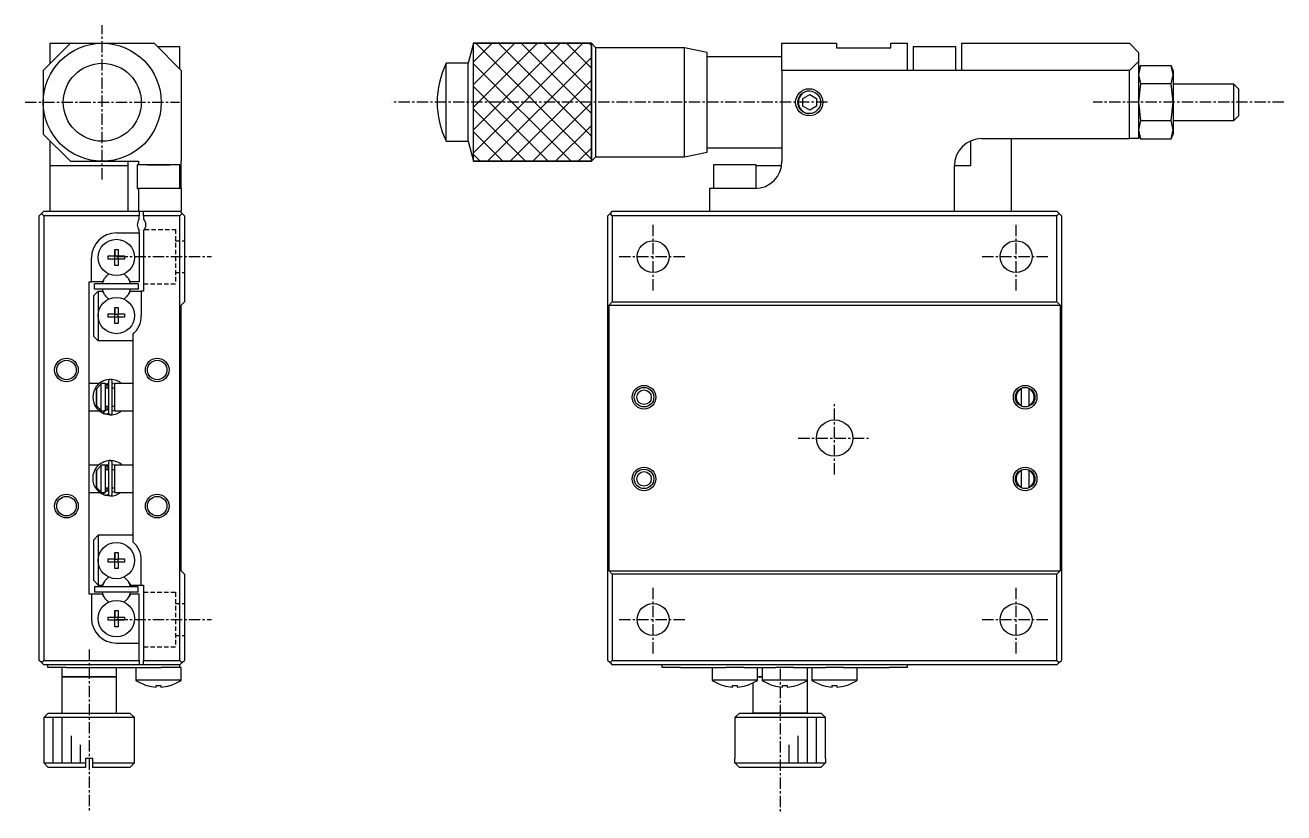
# Model space of a CAD drawing. Extents: x 10 to 361, y 10 to 236.
# Drawn here: x 222.5 to 361.2, y 103.1 to 189.9 of the extents above; entities that cross this region are included whole.
import ezdxf

# ---------------------------------------------------------------- set-up
doc = ezdxf.new("R2010")
doc.units = 0
doc.linetypes.add('CENTER', pattern=[2, 1.25, -0.25, 0.25, -0.25])
doc.linetypes.add('DASHED', pattern=[0.75, 0.5, -0.25])
doc.layers.get('0').update_dxf_attribs({"linetype": 'CONTINUOUS'})
doc.layers.add('CENTER', color=1, linetype='CENTER')

msp = doc.modelspace()

# ---------------------------------------------------------------- linework, layer by layer
at = {"color": 7, "linetype": 'CONTINUOUS'}
for p, q in [((227.45, 187.9), (224.45, 184.9)), ((225.2, 187.9), (227.45, 187.9)), ((225.2, 185.65), (225.2, 187.9)), ((227.45, 187.9), (230.95, 187.9)), ((230.95, 187.9), (236.65, 187.9)), ((239.65, 184.9), (236.65, 187.9)), ((239.5, 187.5), (237.05, 187.5)), ((239.5, 185.05), (239.5, 187.5)), ((271.849997, 187.899999), (271.260509, 185.7)), ((271.849997, 187.899999), (284.849998, 187.899999)), ((271.849997, 174.900001), (271.849997, 187.899999)), ((284.849998, 181.400046), (284.849998, 187.899999)), ((285.35, 187.399996), (284.849998, 187.899999)), ((284.849998, 187.899999), (284.849998, 174.900001)), ((285.35, 181.400043), (285.35, 187.399996)), ((295.100005, 187.399996), (285.35, 187.399996)), ((295.100005, 181.400043), (295.100005, 187.399996)), ((297.600004, 186.899997), (295.100005, 187.399996)), ((305.850004, 184.9), (305.850004, 187.9)), ((305.850004, 187.9), (311.850004, 187.9)), ((311.850004, 187.9), (311.850004, 187.4)), ((311.850004, 187.4), (317.850004, 187.4)), ((317.850004, 187.4), (317.850004, 187.9)), ((317.850004, 187.9), (319.650004, 187.9)), ((319.650004, 187.9), (319.650004, 184.9)), ((322.650004, 187.5), (320.300004, 187.5)), ((320.300004, 187.5), (320.300004, 184.9)), ((325.000004, 187.5), (322.650004, 187.5)), ((325.000004, 184.9), (325.000004, 187.5)), ((325.650004, 184.9), (325.650004, 187.9)), ((325.650004, 187.9), (344.150004, 187.9)), ((345.150004, 186.9), (344.150004, 187.9)), ((297.600004, 181.400039), (297.600004, 186.899997)), ((305.850004, 186.4), (297.600004, 186.4)), ((345.150004, 185.9), (344.150004, 184.9)), ((345.150004, 186.9), (345.150004, 185.9)), ((345.150004, 185.9), (345.150004, 183.4)), ((224.45, 184.9), (224.45, 181.4)), ((239.65, 184.9), (239.65, 174.9)), ((268.849998, 181.400031), (268.849998, 185.7)), ((271.260509, 185.7), (268.849998, 185.7)), ((271.260509, 181.400031), (271.260509, 185.7)), ((305.850004, 184.9), (305.850004, 174.9)), ((319.650004, 184.9), (305.850004, 184.9)), ((325.650004, 184.9), (319.650004, 184.9)), ((344.150004, 184.9), (325.650004, 184.9)), ((344.150004, 177.4), (344.150004, 184.9)), ((345.347076, 185.441452), (345.150004, 184.431089)), ((345.347076, 185.441452), (345.150004, 184.9)), ((345.347076, 185.441452), (348.752931, 185.441452)), ((348.950004, 184.431089), (348.752931, 185.441452)), ((348.950004, 184.9), (348.752931, 185.441452)), ((348.950004, 184.9), (348.950004, 184.431089)), ((345.150004, 184.431089), (345.347076, 183.420726)), ((345.347076, 183.420726), (345.150004, 181.4)), ((345.150004, 183.4), (345.150004, 179.4)), ((348.752931, 183.420726), (345.347076, 183.420726)), ((348.752931, 183.420726), (348.950004, 184.431089)), ((348.950004, 181.4), (348.752931, 183.420726)), ((348.950004, 184.431089), (348.950004, 181.4)), ((355.650003, 183.4), (348.950023, 183.4)), ((355.650003, 179.4), (355.650003, 183.4)), ((355.900003, 183.15), (355.650003, 183.4)), ((356.150003, 182.9), (355.900003, 183.15)), ((308.150004, 181.833013), (308.900004, 182.266025)), ((308.150004, 180.966987), (308.150004, 181.833013)), ((308.900004, 182.266025), (309.650004, 181.833013)), ((309.650004, 181.833013), (309.650004, 180.966987)), ((356.150003, 182.9), (356.150003, 179.9)), ((224.45, 181.4), (224.45, 177.9)), ((268.849998, 177.1), (268.849998, 181.400031)), ((271.260509, 177.1), (271.260509, 181.400031)), ((271.849997, 174.900001), (271.849997, 181.400046)), ((285.35, 175.400004), (285.35, 181.400043)), ((295.100005, 175.400004), (295.100005, 181.400043)), ((297.600004, 175.900003), (297.600004, 181.400039)), ((308.900004, 180.533975), (308.150004, 180.966987)), ((309.650004, 180.966987), (308.900004, 180.533975)), ((345.150004, 181.4), (345.347076, 179.379274)), ((348.752931, 179.379274), (348.950004, 181.4)), ((348.950004, 181.4), (348.950004, 178.368911)), ((345.150004, 179.4), (345.150004, 177.4)), ((345.347076, 179.379274), (345.150004, 178.368911)), ((345.347076, 179.379274), (348.752931, 179.379274)), ((348.950004, 178.368911), (348.752931, 179.379274)), ((348.950023, 179.4), (355.650003, 179.4)), ((355.650003, 179.4), (355.900003, 179.65)), ((355.900003, 179.65), (356.150003, 179.9)), ((224.45, 177.9), (227.45, 174.9)), ((345.150004, 178.368911), (345.347076, 177.358548)), ((345.150004, 177.9), (345.347076, 177.358548)), ((348.752931, 177.358548), (348.950004, 178.368911)), ((348.752931, 177.358548), (348.950004, 177.9)), ((348.950004, 178.368911), (348.950004, 177.9)), ((225.2, 174.4), (225.2, 177.15)), ((268.849998, 177.1), (271.260509, 177.1)), ((271.260509, 177.1), (271.849997, 174.900001)), ((297.600004, 176.4), (305.850004, 176.4)), ((326.650003, 174.4), (326.650003, 177.149545)), ((327.850004, 177.4), (344.150004, 177.4)), ((331.150003, 169.4), (331.150003, 177.4)), ((345.150004, 177.4), (344.150004, 177.4)), ((345.347076, 177.358548), (348.752931, 177.358548)), ((227.45, 174.9), (230.95, 174.9)), ((230.95, 174.9), (234.95, 174.9)), ((233.8, 174.4), (233.8, 174.9)), ((234.95, 174.9), (234.95, 174.5)), ((239.65, 171.9), (239.65, 174.9)), ((284.849998, 174.900001), (271.849997, 174.900001)), ((284.849998, 174.900001), (285.35, 175.400004)), ((285.35, 175.400004), (295.100005, 175.400004)), ((295.100005, 175.400004), (297.600004, 175.900003)), ((233.8, 174.4), (225.2, 174.4)), ((225.2, 169.4), (225.2, 174.4)), ((233.8, 169.4), (233.8, 174.4)), ((237.15, 174.5), (234.8, 174.5)), ((239.5, 174.5), (234.8, 174.5)), ((234.8, 174.5), (234.8, 171.9)), ((236.514915, 174.5), (235.879829, 174.5)), ((235.879829, 174.5), (236.514915, 174.5)), ((237.785085, 174.5), (236.514915, 174.5)), ((236.514915, 174.5), (237.785085, 174.5)), ((239.5, 174.5), (237.15, 174.5)), ((238.420171, 174.5), (237.785085, 174.5)), ((237.785085, 174.5), (238.420171, 174.5)), ((239.5, 171.9), (239.5, 174.5)), ((303.000003, 174.5), (298.300003, 174.5)), ((298.300003, 174.5), (298.300004, 171.9)), ((303.000004, 171.903752), (303.000003, 174.5)), ((305.808043, 174.4), (303.000003, 174.4)), ((324.850004, 169.4), (324.850004, 174.4)), ((326.650003, 174.4), (324.850004, 174.4)), ((234.8, 171.9), (234.95, 171.9)), ((239.65, 171.9), (234.95, 171.9)), ((234.95, 171.9), (234.95, 169.4)), ((239.65, 171.9), (239.65, 169.4)), ((297.850004, 171.9), (297.850004, 169.4)), ((302.850004, 171.9), (297.850004, 171.9)), ((224.25, 169.15), (224.5, 169.4)), ((224.5, 169.4), (235, 169.4)), ((235, 169.4), (235.5, 169.4)), ((235, 169.4), (235, 168.9)), ((235.5, 168.9), (235.5, 169.4)), ((235.5, 169.4), (239.5, 169.4)), ((239.5, 169.4), (239.65, 169.4)), ((239.5, 169.4), (239.75, 169.15)), ((287.150004, 169.4), (286.900004, 169.15)), ((287.150004, 169.4), (297.850004, 169.4)), ((297.850004, 169.4), (324.850004, 169.4)), ((324.850004, 169.4), (336.150004, 169.4)), ((336.400004, 169.15), (336.150004, 169.4)), ((224.25, 169.15), (224, 168.9)), ((224, 119.9), (224, 168.9)), ((224.5, 168.9), (224.25, 169.15)), ((235, 168.9), (224.5, 168.9)), ((224.5, 168.9), (224.5, 119.9)), ((235, 168.5), (235, 168.9)), ((239.5, 168.9), (235.5, 168.9)), ((235.5, 168.9), (235.5, 168.561438)), ((239.75, 169.15), (239.5, 168.9)), ((239.5, 119.9), (239.5, 168.9)), ((240, 168.9), (239.75, 169.15)), ((240, 168.9), (240, 159.4)), ((286.900004, 169.15), (286.650004, 168.9)), ((286.650004, 119.9), (286.650004, 168.9)), ((287.150004, 168.9), (286.900004, 169.15)), ((287.150004, 168.9), (287.150004, 159.4)), ((336.150004, 168.9), (287.150004, 168.9)), ((336.400004, 169.15), (336.150004, 168.9)), ((336.150004, 159.4), (336.150004, 168.9)), ((336.650004, 168.9), (336.400004, 169.15)), ((336.650004, 168.9), (336.650004, 119.9)), ((232.5, 167), (235, 167)), ((235, 167), (235, 167.3)), ((235, 167), (235, 161.6)), ((235.5, 167.238562), (235.5, 160.6)), ((232.32, 165.186361), (232.68, 165.186361)), ((232.32, 164.48), (232.32, 165.186361)), ((232.32, 165.186361), (232.32, 164.48)), ((232.68, 165.186361), (232.68, 164.48)), ((229.75, 161.6), (229.75, 164.25)), ((231.613639, 164.48), (232.32, 164.48)), ((231.613639, 164.12), (231.613639, 164.48)), ((232.32, 164.12), (231.613639, 164.12)), ((232.330372, 164.469628), (232.32, 164.48)), ((232.330372, 164.130372), (232.32, 164.12)), ((232.32, 163.413639), (232.32, 164.12)), ((232.32, 163.413639), (232.32, 164.12)), ((232.330372, 164.469628), (232.669628, 164.469628)), ((232.330372, 164.130372), (232.330372, 164.469628)), ((232.669628, 164.130372), (232.330372, 164.130372)), ((232.669628, 164.469628), (232.68, 164.48)), ((232.669628, 164.469628), (232.669628, 164.130372)), ((232.669628, 164.130372), (232.68, 164.12)), ((232.68, 164.48), (233.386361, 164.48)), ((232.68, 164.12), (232.68, 163.413639)), ((233.386361, 164.12), (232.68, 164.12)), ((233.386361, 164.48), (233.386361, 164.12)), ((232.68, 163.413639), (232.32, 163.413639)), ((229.5, 161.6), (229.75, 161.6)), ((229.5, 159.4), (229.5, 161.6)), ((230.955588, 161.6), (229.75, 161.6)), ((234.9, 161.4), (230.1, 161.4)), ((230.1, 160.8), (230.1, 161.4)), ((231.125185, 161.89375), (230.955588, 161.6)), ((234.044412, 161.6), (233.874815, 161.89375)), ((235, 161.6), (234.044412, 161.6)), ((234.9, 161.4), (234.9, 160.8)), ((230, 160.1), (230.5, 160.6)), ((230, 155.6), (230, 160.1)), ((234.9, 160.8), (230.1, 160.8)), ((230.5, 160.6), (230.5, 157.9)), ((230.5, 160.6), (230.955588, 160.6)), ((230.955588, 160.6), (231.125185, 160.30625)), ((233.874815, 160.30625), (234.044412, 160.6)), ((234.044412, 160.6), (235.25, 160.6)), ((235.25, 160.6), (235.25, 157.9)), ((235.5, 160.6), (235.25, 160.6)), ((229.5, 127.2), (229.5, 159.4)), ((232.32, 158.786361), (232.68, 158.786361)), ((232.32, 158.08), (232.32, 158.786361)), ((232.32, 158.786361), (232.32, 158.08)), ((232.68, 158.786361), (232.68, 158.08)), ((239.65, 159.05), (240, 159.4)), ((239.65, 129.75), (239.65, 159.05)), ((286.800004, 159.05), (287.150004, 159.4)), ((286.800004, 129.75), (286.800004, 159.05)), ((286.800004, 159.05), (336.500004, 159.05)), ((287.150004, 159.4), (336.150004, 159.4)), ((336.150004, 159.4), (336.500004, 159.05)), ((336.500004, 159.05), (336.500004, 129.75)), ((230.5, 157.9), (230.5, 155.1)), ((231.613639, 158.08), (232.32, 158.08)), ((231.613639, 157.72), (231.613639, 158.08)), ((232.32, 157.72), (231.613639, 157.72)), ((232.330372, 158.069628), (232.32, 158.08)), ((232.330372, 157.730372), (232.32, 157.72)), ((232.32, 157.013639), (232.32, 157.72)), ((232.32, 157.013639), (232.32, 157.72)), ((232.68, 157.013639), (232.32, 157.013639)), ((232.330372, 158.069628), (232.669628, 158.069628)), ((232.330372, 157.730372), (232.330372, 158.069628)), ((232.669628, 157.730372), (232.330372, 157.730372)), ((232.669628, 158.069628), (232.68, 158.08)), ((232.669628, 158.069628), (232.669628, 157.730372)), ((232.669628, 157.730372), (232.68, 157.72)), ((232.68, 158.08), (233.386361, 158.08)), ((232.68, 157.72), (232.68, 157.013639)), ((233.386361, 157.72), (232.68, 157.72)), ((233.386361, 158.08), (233.386361, 157.72)), ((230.5, 155.1), (230, 155.6)), ((234.3, 155.820938), (234.3, 132.979062)), ((234.3, 155.1), (230.5, 155.1)), ((230.593875, 150.4), (229.5, 150.4)), ((230.3, 149.816515), (230.8, 150.345683)), ((230.3, 147.983485), (230.3, 149.816515)), ((230.3, 149.816515), (230.3, 147.983485)), ((230.594713, 150.4), (230.594607, 150.4)), ((230.595061, 150.4), (230.594958, 150.4)), ((230.8, 150.4), (230.8, 150.345683)), ((231.3, 150.4), (230.8, 150.4)), ((230.8, 150.345683), (230.8, 147.454317)), ((231.081276, 150.700011), (231.028365, 150.676425)), ((231.075434, 150.696655), (231.072173, 150.696089)), ((231.133503, 150.720889), (231.080836, 150.700863)), ((231.29982, 150.3586), (231.647848, 150.446046)), ((231.299986, 150.351748), (231.309771, 150.353375)), ((231.3, 147.4), (231.3, 150.4)), ((231.64785, 149.9), (231.3, 149.9)), ((231.309771, 150.353375), (231.324492, 150.355181)), ((231.324492, 150.355181), (231.33929, 150.356234)), ((231.33929, 150.356234), (231.354125, 150.356529)), ((231.354125, 150.356529), (231.368959, 150.356065)), ((231.368959, 150.356065), (231.383752, 150.354845)), ((231.383752, 150.354845), (231.398464, 150.35287)), ((231.398464, 150.35287), (231.413057, 150.350146)), ((231.413057, 150.350146), (231.427492, 150.346682)), ((231.427492, 150.346682), (231.441731, 150.342488)), ((231.441731, 150.342488), (231.455738, 150.337575)), ((231.455738, 150.337575), (231.469476, 150.331959)), ((231.469476, 150.331959), (231.48291, 150.325654)), ((231.48291, 150.325654), (231.496006, 150.31868)), ((231.496006, 150.31868), (231.508731, 150.311056)), ((231.5, 149.9), (231.5, 150.31675)), ((231.508731, 150.311056), (231.521054, 150.302803)), ((231.521054, 150.302803), (231.532945, 150.293943)), ((231.532945, 150.293943), (231.544375, 150.284502)), ((231.544375, 150.284502), (231.555316, 150.274505)), ((231.555316, 150.274505), (231.565744, 150.263978)), ((231.565744, 150.263978), (231.575634, 150.252949)), ((231.575634, 150.252949), (231.584964, 150.241446)), ((231.584964, 150.241446), (231.593711, 150.2295)), ((231.593711, 150.2295), (231.601858, 150.21714)), ((231.601858, 150.21714), (231.609386, 150.204398)), ((231.609386, 150.204398), (231.616278, 150.191305)), ((231.616278, 150.191305), (231.622521, 150.177893)), ((231.622521, 150.177893), (231.628099, 150.164195)), ((231.628099, 150.164195), (231.633003, 150.150245)), ((231.633003, 150.150245), (231.63722, 150.136075)), ((231.63722, 150.136075), (231.640744, 150.121719)), ((231.640744, 150.121719), (231.643566, 150.107212)), ((231.643566, 150.107212), (231.64568, 150.092588)), ((231.64568, 150.092588), (231.647084, 150.077881)), ((231.647084, 150.077881), (231.647773, 150.063126)), ((231.647773, 150.063126), (231.64785, 150.056435)), ((231.64785, 150.658046), (231.64785, 147.158046)), ((231.82591, 150.85682), (231.725286, 150.853193)), ((232.04785, 147.158046), (232.04785, 150.658046)), ((232.3, 149.9), (232.04785, 149.9)), ((232.047852, 150.445727), (232.300113, 150.391421)), ((232.3, 150.4), (232.3, 149.9)), ((232.3, 150.4), (232.3, 147.4)), ((234.3, 150.4), (232.3, 150.4)), ((232.3, 149.9), (232.3, 147.9)), ((232.3, 149.9), (232.3, 147.9)), ((332.250004, 149.898389), (332.250004, 149.816515)), ((332.250004, 147.983485), (332.250004, 149.816515)), ((333.050004, 149.816515), (333.050004, 149.898389)), ((333.050004, 149.816515), (333.050004, 147.983485)), ((229.5, 147.4), (230.61334, 147.4)), ((230.8, 147.454317), (230.3, 147.983485)), ((230.8, 147.454317), (230.8, 147.4)), ((230.8, 147.4), (231.3, 147.4)), ((231.071964, 147.120038), (231.141641, 147.348326)), ((231.077502, 147.131063), (231.077295, 147.125666)), ((231.077295, 147.125666), (231.077596, 147.121341)), ((231.078215, 147.137496), (231.077502, 147.131063)), ((231.077596, 147.121341), (231.07806, 147.119125)), ((231.07806, 147.119125), (231.080836, 147.11523)), ((231.079429, 147.144928), (231.078215, 147.137496)), ((231.081138, 147.153311), (231.079429, 147.144928)), ((231.080836, 147.11523), (231.111226, 147.103076)), ((231.08333, 147.162595), (231.081138, 147.153311)), ((231.085992, 147.172722), (231.08333, 147.162595)), ((231.089108, 147.183628), (231.085992, 147.172722)), ((231.092658, 147.195248), (231.089108, 147.183628)), ((231.09662, 147.207509), (231.092658, 147.195248)), ((231.100971, 147.220336), (231.09662, 147.207509)), ((231.105683, 147.233649), (231.100971, 147.220336)), ((231.110727, 147.247366), (231.105683, 147.233649)), ((231.116071, 147.261402), (231.110727, 147.247366)), ((231.111226, 147.103076), (231.143887, 147.091823)), ((231.121684, 147.275672), (231.116071, 147.261402)), ((231.12753, 147.290086), (231.121684, 147.275672)), ((231.133573, 147.304556), (231.12753, 147.290086)), ((231.132831, 147.094965), (231.820526, 146.959366)), ((231.139776, 147.318993), (231.133573, 147.304556)), ((231.146101, 147.333307), (231.139776, 147.318993)), ((231.141641, 147.348326), (231.167086, 147.400025)), ((231.143887, 147.091823), (231.17706, 147.082218)), ((231.152508, 147.34741), (231.146101, 147.333307)), ((231.158958, 147.361214), (231.152508, 147.34741)), ((231.165412, 147.374636), (231.158958, 147.361214)), ((231.171828, 147.387591), (231.165412, 147.374636)), ((231.178169, 147.4), (231.171828, 147.387591)), ((231.17706, 147.082218), (231.210661, 147.074284)), ((231.210661, 147.074284), (231.244608, 147.06804)), ((231.244608, 147.06804), (231.278819, 147.063501)), ((231.278819, 147.063501), (231.313209, 147.060677)), ((231.303514, 147.463718), (231.299988, 147.464344)), ((231.3, 147.9), (231.64785, 147.9)), ((231.318204, 147.46159), (231.303514, 147.463718)), ((231.313209, 147.060677), (231.347695, 147.059576)), ((231.332982, 147.460215), (231.318204, 147.46159)), ((231.347807, 147.459597), (231.332982, 147.460215)), ((231.347695, 147.059576), (231.382191, 147.060199)), ((231.362643, 147.459737), (231.347807, 147.459597)), ((231.377448, 147.460635), (231.362643, 147.459737)), ((231.392184, 147.462287), (231.377448, 147.460635)), ((231.382191, 147.060199), (231.416614, 147.062545)), ((231.406812, 147.464687), (231.392184, 147.462287)), ((231.421294, 147.467828), (231.406812, 147.464687)), ((231.416614, 147.062545), (231.45088, 147.066608)), ((231.435594, 147.471701), (231.421294, 147.467828)), ((231.449673, 147.476292), (231.435594, 147.471701)), ((231.463496, 147.48159), (231.449673, 147.476292)), ((231.45088, 147.066608), (231.484904, 147.072378)), ((231.47703, 147.487577), (231.463496, 147.48159)), ((231.490239, 147.494237), (231.47703, 147.487577)), ((231.484904, 147.072378), (231.518605, 147.079842)), ((231.503093, 147.501551), (231.490239, 147.494237)), ((231.5, 147.499781), (231.5, 147.9)), ((231.515559, 147.509499), (231.503093, 147.501551)), ((231.527608, 147.518058), (231.515559, 147.509499)), ((231.518605, 147.079842), (231.551899, 147.08898)), ((231.539211, 147.527206), (231.527608, 147.518058)), ((231.550342, 147.536918), (231.539211, 147.527206)), ((231.560974, 147.547169), (231.550342, 147.536918)), ((231.551899, 147.08898), (231.584704, 147.099772)), ((231.571083, 147.557932), (231.560974, 147.547169)), ((231.580647, 147.56918), (231.571083, 147.557932)), ((231.589644, 147.580883), (231.580647, 147.56918)), ((231.584704, 147.099772), (231.616942, 147.112191)), ((231.598053, 147.593014), (231.589644, 147.580883)), ((231.605857, 147.605542), (231.598053, 147.593014)), ((231.613037, 147.618437), (231.605857, 147.605542)), ((231.61958, 147.631667), (231.613037, 147.618437)), ((231.616942, 147.112191), (231.648531, 147.126208)), ((231.625469, 147.6452), (231.61958, 147.631667)), ((231.630693, 147.659005), (231.625469, 147.6452)), ((231.635239, 147.673048), (231.630693, 147.659005)), ((231.639099, 147.687296), (231.635239, 147.673048)), ((231.642263, 147.701717), (231.639099, 147.687296)), ((231.644725, 147.716275), (231.642263, 147.701717)), ((231.646479, 147.730937), (231.644725, 147.716275)), ((231.647521, 147.745668), (231.646479, 147.730937)), ((231.64785, 147.759658), (231.647521, 147.745668)), ((231.648531, 147.126208), (231.650289, 147.127044)), ((232.04785, 147.9), (232.3, 147.9)), ((232.300134, 147.424813), (232.047877, 147.370065)), ((232.3, 147.9), (232.3, 147.4)), ((232.3, 147.4), (234.3, 147.4)), ((332.250004, 147.983485), (332.250004, 147.901611)), ((333.050004, 147.901611), (333.050004, 147.983485)), ((231.070537, 141.758054), (231.017626, 141.734468)), ((231.064694, 141.754697), (231.061433, 141.754132)), ((231.122763, 141.778932), (231.070097, 141.758905)), ((231.295054, 141.418886), (231.637109, 141.504088)), ((231.63711, 141.716089), (231.63711, 138.216089)), ((231.815171, 141.914862), (231.714547, 141.911236)), ((232.03711, 138.216089), (232.03711, 141.716089)), ((232.037113, 141.50377), (232.332936, 141.435537)), ((230.517361, 141.4), (229.5, 141.4)), ((230.3, 140.816515), (230.8, 141.345683)), ((230.3, 138.983485), (230.3, 140.816515)), ((230.3, 140.816515), (230.3, 138.983485)), ((230.8, 141.4), (230.8, 141.345683)), ((231.3, 141.4), (230.8, 141.4)), ((230.8, 141.345683), (230.8, 138.454317)), ((231.247174, 141.400113), (231.295054, 141.418886)), ((231.251124, 141.400079), (231.299754, 141.411524)), ((231.299754, 141.411524), (231.313753, 141.413224)), ((231.3, 138.4), (231.3, 141.4)), ((231.432504, 141.4), (231.3, 141.4)), ((231.63711, 140.9), (231.3, 140.9)), ((231.313753, 141.413224), (231.328551, 141.414276)), ((231.328551, 141.414276), (231.343386, 141.414572)), ((231.343386, 141.414572), (231.35822, 141.414108)), ((231.35822, 141.414108), (231.373012, 141.412887)), ((231.373012, 141.412887), (231.387725, 141.410912)), ((231.387725, 141.410912), (231.402317, 141.408189)), ((231.402317, 141.408189), (231.416752, 141.404725)), ((231.416752, 141.404725), (231.430992, 141.40053)), ((231.430992, 141.40053), (231.444999, 141.395618)), ((231.444999, 141.395618), (231.458737, 141.390001)), ((231.458737, 141.390001), (231.472171, 141.383697)), ((231.472171, 141.383697), (231.485267, 141.376723)), ((231.485267, 141.376723), (231.497992, 141.369098)), ((231.497992, 141.369098), (231.510315, 141.360845)), ((231.5, 140.9), (231.5, 141.367826)), ((231.510315, 141.360845), (231.522206, 141.351986)), ((231.522206, 141.351986), (231.533635, 141.342545)), ((231.533635, 141.342545), (231.544577, 141.332548)), ((231.544577, 141.332548), (231.555005, 141.322021)), ((231.555005, 141.322021), (231.564895, 141.310992)), ((231.564895, 141.310992), (231.574224, 141.299489)), ((231.574224, 141.299489), (231.582972, 141.287543)), ((231.582972, 141.287543), (231.591119, 141.275183)), ((231.591119, 141.275183), (231.598647, 141.262441)), ((231.598647, 141.262441), (231.605539, 141.249347)), ((231.605539, 141.249347), (231.611781, 141.235936)), ((231.611781, 141.235936), (231.61736, 141.222238)), ((231.61736, 141.222238), (231.622263, 141.208287)), ((231.622263, 141.208287), (231.626481, 141.194117)), ((231.626481, 141.194117), (231.630005, 141.179762)), ((231.630005, 141.179762), (231.632826, 141.165255)), ((231.632826, 141.165255), (231.634941, 141.150631)), ((231.634941, 141.150631), (231.636344, 141.135924)), ((231.636344, 141.135924), (231.637034, 141.121168)), ((231.637034, 141.121168), (231.63711, 141.114478)), ((232.3, 140.9), (232.03711, 140.9)), ((232.3, 141.4), (232.3, 138.4)), ((232.3, 141.4), (232.3, 140.9)), ((234.3, 141.4), (232.3, 141.4)), ((232.3, 140.9), (232.3, 138.9)), ((232.3, 140.9), (232.3, 138.9)), ((232.332936, 141.435537), (232.427821, 141.400135)), ((332.250004, 140.898389), (332.250004, 140.816515)), ((332.250004, 138.983485), (332.250004, 140.816515)), ((333.050004, 140.816515), (333.050004, 140.898389)), ((333.050004, 140.816515), (333.050004, 138.983485)), ((230.8, 138.454317), (230.3, 138.983485)), ((231.3, 138.9), (231.63711, 138.9)), ((231.5, 138.564423), (231.5, 138.9)), ((231.61473, 138.703243), (231.60884, 138.689709)), ((231.619954, 138.717048), (231.61473, 138.703243)), ((231.6245, 138.731091), (231.619954, 138.717048)), ((231.62836, 138.745339), (231.6245, 138.731091)), ((231.631524, 138.759759), (231.62836, 138.745339)), ((231.633986, 138.774317), (231.631524, 138.759759)), ((231.63574, 138.78898), (231.633986, 138.774317)), ((231.636782, 138.803711), (231.63574, 138.78898)), ((231.63711, 138.8177), (231.636782, 138.803711)), ((232.03711, 138.9), (232.3, 138.9)), ((232.3, 138.9), (232.3, 138.4)), ((332.250004, 138.983485), (332.250004, 138.901611)), ((333.050004, 138.901611), (333.050004, 138.983485)), ((229.5, 138.4), (230.677136, 138.4)), ((230.67718, 138.4), (230.677391, 138.4)), ((230.678294, 138.4), (230.678582, 138.4)), ((230.8, 138.454317), (230.8, 138.4)), ((230.8, 138.4), (231.3, 138.4)), ((231.061226, 138.178083), (231.128009, 138.400003)), ((231.066733, 138.188706), (231.066559, 138.183467)), ((231.066559, 138.183467), (231.066875, 138.179262)), ((231.067395, 138.194949), (231.066733, 138.188706)), ((231.066875, 138.179262), (231.067321, 138.177167)), ((231.067321, 138.177167), (231.070097, 138.173273)), ((231.068541, 138.202157), (231.067395, 138.194949)), ((231.070165, 138.210288), (231.068541, 138.202157)), ((231.070097, 138.173273), (231.100487, 138.161119)), ((231.072257, 138.219294), (231.070165, 138.210288)), ((231.074804, 138.229122), (231.072257, 138.219294)), ((231.077792, 138.239711), (231.074804, 138.229122)), ((231.081202, 138.251), (231.077792, 138.239711)), ((231.085014, 138.262922), (231.081202, 138.251)), ((231.089206, 138.275405), (231.085014, 138.262922)), ((231.093752, 138.288374), (231.089206, 138.275405)), ((231.098626, 138.301753), (231.093752, 138.288374)), ((231.103798, 138.315463), (231.098626, 138.301753)), ((231.100487, 138.161119), (231.133148, 138.149866)), ((231.109237, 138.32942), (231.103798, 138.315463)), ((231.114912, 138.343543), (231.109237, 138.32942)), ((231.120788, 138.357747), (231.114912, 138.343543)), ((231.126831, 138.371947), (231.120788, 138.357747)), ((231.122092, 138.153008), (231.809787, 138.017408)), ((231.133004, 138.38606), (231.126831, 138.371947)), ((231.139271, 138.4), (231.133004, 138.38606)), ((231.133148, 138.149866), (231.16632, 138.14026)), ((231.16632, 138.14026), (231.199922, 138.132326)), ((231.199922, 138.132326), (231.233869, 138.126082)), ((231.233869, 138.126082), (231.26808, 138.121543)), ((231.26808, 138.121543), (231.30247, 138.11872)), ((231.307465, 138.519633), (231.299987, 138.52062)), ((231.30247, 138.11872), (231.336955, 138.117619)), ((231.322242, 138.518258), (231.307465, 138.519633)), ((231.337068, 138.51764), (231.322242, 138.518258)), ((231.336955, 138.117619), (231.371452, 138.118242)), ((231.351903, 138.51778), (231.337068, 138.51764)), ((231.366709, 138.518678), (231.351903, 138.51778)), ((231.381445, 138.520329), (231.366709, 138.518678)), ((231.371452, 138.118242), (231.405875, 138.120588)), ((231.396073, 138.52273), (231.381445, 138.520329)), ((231.410555, 138.525871), (231.396073, 138.52273)), ((231.405875, 138.120588), (231.440141, 138.124651)), ((231.424854, 138.529743), (231.410555, 138.525871)), ((231.438934, 138.534335), (231.424854, 138.529743)), ((231.452757, 138.539632), (231.438934, 138.534335)), ((231.440141, 138.124651), (231.474165, 138.130421)), ((231.466291, 138.54562), (231.452757, 138.539632)), ((231.4795, 138.55228), (231.466291, 138.54562)), ((231.474165, 138.130421), (231.507866, 138.137884)), ((231.492354, 138.559594), (231.4795, 138.55228)), ((231.50482, 138.567542), (231.492354, 138.559594)), ((231.516869, 138.576101), (231.50482, 138.567542)), ((231.507866, 138.137884), (231.54116, 138.147023)), ((231.528472, 138.585249), (231.516869, 138.576101)), ((231.539603, 138.594961), (231.528472, 138.585249)), ((231.550235, 138.605212), (231.539603, 138.594961)), ((231.54116, 138.147023), (231.573965, 138.157815)), ((231.560344, 138.615975), (231.550235, 138.605212)), ((231.569908, 138.627222), (231.560344, 138.615975)), ((231.578904, 138.638926), (231.569908, 138.627222)), ((231.573965, 138.157815), (231.606203, 138.170234)), ((231.587314, 138.651057), (231.578904, 138.638926)), ((231.595117, 138.663585), (231.587314, 138.651057)), ((231.602298, 138.67648), (231.595117, 138.663585)), ((231.60884, 138.689709), (231.602298, 138.67648)), ((231.606203, 138.170234), (231.637792, 138.184251)), ((231.637792, 138.184251), (231.63955, 138.185087)), ((232.300152, 138.486187), (232.037138, 138.428108)), ((232.3, 138.4), (234.3, 138.4)), ((230, 133.2), (230.5, 133.7)), ((230, 128.7), (230, 133.2)), ((230.5, 133.7), (230.5, 130.9)), ((234.3, 133.7), (230.5, 133.7)), ((232.32, 131.786361), (232.68, 131.786361)), ((232.32, 131.08), (232.32, 131.786361)), ((232.32, 131.786361), (232.32, 131.08)), ((232.68, 131.786361), (232.68, 131.08)), ((230.5, 130.9), (230.5, 128.2)), ((231.613639, 131.08), (232.32, 131.08)), ((231.613639, 130.72), (231.613639, 131.08)), ((232.32, 130.72), (231.613639, 130.72)), ((232.330372, 131.069628), (232.32, 131.08)), ((232.330372, 130.730372), (232.32, 130.72)), ((232.32, 130.013639), (232.32, 130.72)), ((232.32, 130.013639), (232.32, 130.72)), ((232.330372, 131.069628), (232.669628, 131.069628)), ((232.330372, 130.730372), (232.330372, 131.069628)), ((232.669628, 130.730372), (232.330372, 130.730372)), ((232.669628, 131.069628), (232.68, 131.08)), ((232.669628, 131.069628), (232.669628, 130.730372)), ((232.669628, 130.730372), (232.68, 130.72)), ((232.68, 131.08), (233.386361, 131.08)), ((232.68, 130.72), (232.68, 130.013639)), ((233.386361, 130.72), (232.68, 130.72)), ((233.386361, 131.08), (233.386361, 130.72)), ((235.25, 128.2), (235.25, 130.9)), ((232.68, 130.013639), (232.32, 130.013639)), ((240, 129.4), (239.65, 129.75)), ((240, 129.4), (240, 119.9)), ((287.150004, 129.4), (286.800004, 129.75)), ((286.800004, 129.75), (336.500004, 129.75)), ((287.150004, 129.4), (287.150004, 119.9)), ((336.150004, 129.4), (287.150004, 129.4)), ((336.500004, 129.75), (336.150004, 129.4)), ((336.150004, 119.9), (336.150004, 129.4)), ((230.5, 128.2), (230, 128.7)), ((230.1, 128), (230.1, 127.4)), ((234.9, 128), (230.1, 128)), ((230.5, 128.2), (230.955588, 128.2)), ((230.955588, 128.2), (231.125185, 128.49375)), ((233.874815, 128.49375), (234.044412, 128.2)), ((234.044412, 128.2), (235.25, 128.2)), ((234.9, 127.4), (234.9, 128)), ((235.25, 128.2), (235.5, 128.2)), ((235.5, 128.2), (235.5, 119.9)), ((229.75, 127.2), (229.5, 127.2)), ((229.75, 127.2), (229.75, 124.55)), ((230.955588, 127.2), (229.75, 127.2)), ((234.9, 127.4), (230.1, 127.4)), ((231.125185, 126.90625), (230.955588, 127.2)), ((234.044412, 127.2), (233.874815, 126.90625)), ((235, 127.2), (234.044412, 127.2)), ((235, 121.8), (235, 127.2)), ((232.32, 125.386361), (232.68, 125.386361)), ((232.32, 124.68), (232.32, 125.386361)), ((232.32, 125.386361), (232.32, 124.68)), ((232.68, 125.386361), (232.68, 124.68)), ((231.613639, 124.68), (232.32, 124.68)), ((231.613639, 124.32), (231.613639, 124.68)), ((232.32, 124.32), (231.613639, 124.32)), ((232.330372, 124.669628), (232.32, 124.68)), ((232.330372, 124.330372), (232.32, 124.32)), ((232.32, 123.613639), (232.32, 124.32)), ((232.32, 123.613639), (232.32, 124.32)), ((232.68, 123.613639), (232.32, 123.613639)), ((232.330372, 124.669628), (232.669628, 124.669628)), ((232.330372, 124.330372), (232.330372, 124.669628)), ((232.669628, 124.330372), (232.330372, 124.330372)), ((232.669628, 124.669628), (232.68, 124.68)), ((232.669628, 124.669628), (232.669628, 124.330372)), ((232.669628, 124.330372), (232.68, 124.32)), ((232.68, 124.68), (233.386361, 124.68)), ((232.68, 124.32), (232.68, 123.613639)), ((233.386361, 124.32), (232.68, 124.32)), ((233.386361, 124.68), (233.386361, 124.32)), ((232.5, 121.8), (235, 121.8)), ((235, 119.9), (235, 121.8)), ((224.25, 119.65), (224, 119.9)), ((224.25, 119.65), (224.5, 119.9)), ((224.5, 119.4), (224.25, 119.65)), ((224.5, 119.9), (235, 119.9)), ((235, 119.4), (224.5, 119.4)), ((224.95, 119.1), (224.95, 119.4)), ((235, 119.9), (235, 119.4)), ((235.5, 119.4), (235, 119.4)), ((235.5, 119.9), (239.5, 119.9)), ((235.5, 119.4), (235.5, 119.9)), ((239.5, 119.4), (235.5, 119.4)), ((239.45, 119.4), (239.45, 119.1)), ((239.5, 119.9), (239.75, 119.65)), ((239.75, 119.65), (239.5, 119.4)), ((239.75, 119.65), (240, 119.9)), ((286.650004, 119.9), (286.900004, 119.65)), ((286.900004, 119.65), (287.150004, 119.9)), ((286.900004, 119.65), (287.150004, 119.4)), ((287.150004, 119.9), (336.150004, 119.9)), ((336.150004, 119.4), (287.150004, 119.4)), ((292.650004, 119.1), (292.650004, 119.4)), ((319.650004, 119.4), (319.650004, 119.1)), ((336.150004, 119.9), (336.400004, 119.65)), ((336.150004, 119.4), (336.400004, 119.65)), ((336.400004, 119.65), (336.650004, 119.9)), ((226.95, 119.1), (224.95, 119.1)), ((226.5, 119.1), (226.5, 118.1)), ((229.5, 118.1), (226.5, 118.1)), ((226.5, 118.1), (229.5, 118.1)), ((226.5, 118.1), (226.5, 114.1)), ((226.95, 119.1), (236.075, 119.1)), ((232.5, 118.1), (229.5, 118.1)), ((229.5, 118.1), (232.5, 118.1)), ((232.5, 118.1), (232.5, 119.1)), ((232.5, 114.1), (232.5, 118.1)), ((234.65, 119.1), (234.65, 117.708343)), ((236.075, 119.1), (237.45, 119.1)), ((239.45, 119.1), (237.45, 119.1)), ((239.65, 119.1), (239.45, 119.1)), ((239.65, 117.708343), (239.65, 119.1)), ((294.650004, 119.1), (292.650004, 119.1)), ((294.650004, 119.1), (299.575004, 119.1)), ((298.150004, 119.1), (298.150004, 117.708343)), ((299.575004, 119.1), (299.670208, 119.1)), ((301.629799, 119.1), (299.670208, 119.1)), ((301.629799, 119.1), (301.725004, 119.1)), ((301.725004, 119.1), (305.075004, 119.1)), ((303.150004, 117.708343), (303.150004, 119.1)), ((303.650004, 118.1), (303.150004, 118.1)), ((303.150004, 118.1), (303.650004, 118.1)), ((303.650004, 119.1), (303.650004, 117.708343)), ((305.075004, 119.1), (305.170208, 119.1)), ((307.129799, 119.1), (305.170208, 119.1)), ((307.129799, 119.1), (307.225004, 119.1)), ((307.225004, 119.1), (310.575004, 119.1)), ((308.650004, 117.708343), (308.650004, 119.1)), ((309.150004, 119.1), (309.150004, 117.708343)), ((310.575004, 119.1), (310.670208, 119.1)), ((312.629799, 119.1), (310.670208, 119.1)), ((312.629799, 119.1), (312.725004, 119.1)), ((312.725004, 119.1), (317.650004, 119.1)), ((314.150004, 117.708343), (314.150004, 119.1)), ((319.650004, 119.1), (317.650004, 119.1)), ((239.65, 117.708343), (234.65, 117.708343)), ((235.888067, 117.130564), (235.89141, 117.137419)), ((236.89, 117.137419), (237.41, 117.137419)), ((236.89, 116.965047), (236.89, 117.137419)), ((237.41, 117.137419), (237.41, 116.965047)), ((238.40859, 117.137419), (238.411933, 117.130564)), ((303.150004, 117.708343), (298.150004, 117.708343)), ((299.388071, 117.130564), (299.391414, 117.137419)), ((300.390004, 117.137419), (300.910004, 117.137419)), ((300.390004, 116.965047), (300.390004, 117.137419)), ((300.910004, 117.137419), (300.910004, 116.965047)), ((301.908593, 117.137419), (301.911936, 117.130564)), ((302.650004, 117.418871), (302.650004, 114.1)), ((308.650004, 117.708343), (303.650004, 117.708343)), ((304.888071, 117.130564), (304.891414, 117.137419)), ((305.890004, 117.137419), (306.410004, 117.137419)), ((305.890004, 116.965047), (305.890004, 117.137419)), ((306.410004, 117.137419), (306.410004, 116.965047)), ((307.408593, 117.137419), (307.411936, 117.130564)), ((308.650004, 114.1), (308.650004, 117.708343)), ((314.150004, 117.708343), (309.150004, 117.708343)), ((310.388071, 117.130564), (310.391414, 117.137419)), ((311.390004, 117.137419), (311.910004, 117.137419)), ((311.390004, 116.965047), (311.390004, 117.137419)), ((311.910004, 117.137419), (311.910004, 116.965047)), ((312.908593, 117.137419), (312.911936, 117.130564)), ((225, 114.1), (224.5, 113.6)), ((225, 114.1), (229.5, 114.1)), ((229.5, 114.1), (234, 114.1)), ((234.5, 113.6), (234, 114.1)), ((301.150004, 114.1), (300.650004, 113.6)), ((301.150004, 114.1), (302.650004, 114.1)), ((301.150004, 114.1), (310.150004, 114.1)), ((302.650004, 114.1), (308.650004, 114.1)), ((308.650004, 114.1), (302.650004, 114.1)), ((308.650004, 114.1), (310.150004, 114.1)), ((310.650004, 113.6), (310.150004, 114.1)), ((229.5, 113.6), (224.5, 113.6)), ((224.5, 113.6), (224.5, 108.6)), ((234.5, 113.6), (229.5, 113.6)), ((234.5, 108.6), (234.5, 113.6)), ((310.650004, 113.6), (300.650004, 113.6)), ((300.650004, 113.6), (300.650004, 109.1)), ((310.650004, 109.1), (310.650004, 113.6)), ((224.5, 108.6), (229.1, 108.6)), ((224.5, 108.6), (225, 108.1)), ((229.1, 109.1), (229.1, 108.6)), ((229.9, 109.1), (229.1, 109.1)), ((229.1, 108.6), (229.1, 108.1)), ((229.9, 108.6), (229.9, 109.1)), ((229.9, 108.6), (234.5, 108.6)), ((229.9, 108.1), (229.9, 108.6)), ((234, 108.1), (234.5, 108.6)), ((300.666029, 109.1), (300.650004, 109.1)), ((300.666029, 108.6), (300.666029, 109.1)), ((300.666029, 108.6), (310.633978, 108.6)), ((301.167817, 108.1), (300.666029, 108.6)), ((310.633978, 108.6), (310.13219, 108.1)), ((310.650004, 109.1), (310.633978, 109.1)), ((310.633978, 109.1), (310.633978, 108.6)), ((229.1, 108.1), (225, 108.1)), ((234, 108.1), (229.9, 108.1)), ((310.13219, 108.1), (301.167817, 108.1))]:
    msp.add_line(p, q, dxfattribs=at)
at = {"color": 3, "linetype": 'CONTINUOUS'}
for p, q in [((271.849997, 181.400046), (271.849997, 187.899999)), ((284.849998, 187.899999), (271.849997, 187.899999)), ((271.849997, 185.849997), (273.899999, 187.899999)), ((271.849997, 183.349997), (276.399999, 187.899999)), ((271.849997, 180.849997), (278.899999, 187.899999)), ((271.849997, 178.349997), (281.399999, 187.899999)), ((271.849997, 175.849997), (283.899999, 187.899999)), ((272.100001, 187.899999), (284.849998, 175.150002)), ((274.600001, 187.899999), (284.849998, 177.650002)), ((277.100001, 187.899999), (284.849998, 180.150002)), ((279.600001, 187.899999), (284.849998, 182.650002)), ((282.100001, 187.899999), (284.849998, 185.150002)), ((284.600001, 187.899999), (284.849998, 187.650002)), ((273.400001, 174.900001), (284.849998, 186.349998)), ((271.849997, 185.650003), (282.599999, 174.900001)), ((271.849997, 183.150003), (280.099999, 174.900001)), ((275.900001, 174.900001), (284.849998, 183.849998)), ((271.849997, 180.650003), (277.599999, 174.900001)), ((278.400001, 174.900001), (284.849998, 181.349998)), ((284.849998, 174.900001), (284.849998, 181.400046)), ((271.849997, 178.150003), (275.099999, 174.900001)), ((280.900001, 174.900001), (284.849998, 178.849998)), ((283.400001, 174.900001), (284.849998, 176.349998)), ((271.849997, 175.650003), (272.599999, 174.900001)), ((271.849997, 174.900001), (284.849998, 174.900001)), ((225.5, 113.6), (225.5, 108.6)), ((226.5, 113.6), (226.5, 108.6)), ((308.650004, 108.6), (308.650004, 113.6)), ((309.650004, 108.6), (309.650004, 113.6)), ((227.5, 111.6), (227.5, 108.6)), ((307.650004, 108.6), (307.650004, 111.6)), ((228.5, 110.6), (228.5, 108.6)), ((306.650004, 108.6), (306.650004, 110.6))]:
    msp.add_line(p, q, dxfattribs=at)
at = {"color": 3, "linetype": 'DASHED'}
for p, q in [((235.616025, 167.4), (239, 167.4)), ((239, 167.4), (239, 161.4)), ((239, 166.15), (240, 166.15)), ((239, 162.65), (240, 162.65)), ((235.5, 161.4), (239, 161.4)), ((235.5, 127.4), (239, 127.4)), ((239, 127.4), (239, 121.4)), ((239, 126.15), (240, 126.15)), ((239, 122.65), (240, 122.65)), ((235.5, 121.4), (239, 121.4))]:
    msp.add_line(p, q, dxfattribs=at)
at = {"color": 7, "linetype": 'CONTINUOUS'}
for centre, radius in [((230.95, 181.4), 6.499999), ((230.95, 181.4), 4.3), ((308.850004, 181.4), 1.25), ((232.5, 164.3), 2), ((291.650004, 164.4), 1.75), ((331.650004, 164.4), 1.75), ((232.5, 157.9), 2), ((227, 151.9), 1.075), ((237, 151.9), 1.075), ((290.650004, 148.9), 1.075), ((332.650004, 148.9), 1.075), ((290.650004, 148.9), 0.8), ((311.650004, 144.4), 2), ((290.650004, 139.9), 1.075), ((290.650004, 139.9), 0.8), ((332.650004, 139.9), 1.075), ((227, 136.9), 1.075), ((237, 136.9), 1.075), ((232.5, 130.9), 2), ((232.5, 124.5), 2), ((291.650004, 124.4), 1.75), ((331.650004, 124.4), 1.75)]:
    msp.add_circle(centre, radius, dxfattribs=at)
at = {"color": 3, "linetype": 'CONTINUOUS'}
for centre, radius in [((308.850004, 181.4), 1.5), ((227, 151.9), 1.3), ((237, 151.9), 1.3), ((290.650004, 148.9), 1.3), ((332.650004, 148.9), 1.3), ((290.650004, 139.9), 1.3), ((332.650004, 139.9), 1.3), ((227, 136.9), 1.3), ((237, 136.9), 1.3)]:
    msp.add_circle(centre, radius, dxfattribs=at)
at = {"color": 7, "linetype": 'CONTINUOUS'}
for centre, radius, start, end in [((277.594998, 181.399998), 9.745001, 153.816202, 206.183785), ((308.900004, 181.4), 1.25, 91.145992, 180), ((308.900004, 181.4), 1.25, 180, 268.854008), ((327.850004, 174.4), 3, 90, 180), ((302.850004, 174.9), 3, 270, 0), ((235.8, 167.9), 1, 143.130102, 216.869898), ((234.75, 167.9), 1, 318.590378, 41.409622), ((232.5, 164.25), 2.75, 90, 180), ((232.615, 160.98519), 1.75, 121.886504, 135.004406), ((232.5, 161.099999), 1.5875, 120.433182, 134.999974), ((232.5, 161.099999), 1.5875, 45.000026, 59.566818), ((232.385, 160.98519), 1.75, 44.995594, 58.113496), ((232.5, 161.099999), 1.5875, 150, 169.10691), ((232.5, 161.1), 1.5875, 135, 150), ((232.5, 161.1), 1.5875, 30, 45), ((232.5, 161.099999), 1.5875, 10.89309, 30), ((232.5, 161.099999), 1.5875, 190.893016, 210), ((232.5, 161.1), 1.5875, 210, 225), ((232.5, 161.099999), 1.5875, 224.999974, 239.566737), ((232.615, 161.21481), 1.75, 224.995594, 238.113496), ((232.5, 161.099999), 1.5875, 300.433263, 315.000026), ((232.385, 161.21481), 1.75, 301.886504, 315.004406), ((232.5, 161.1), 1.5875, 315, 330), ((232.5, 161.099999), 1.5875, 330.000031, 349.106984), ((232.5, 157.9), 2.75, 310.885193, 0), ((231.848318, 148.907945), 1.949135, 93.61900351, 246.81936875), ((231.84785, 150.658046), 0.2, 0, 180), ((231.848087, 148.909561), 1.947318, 49.957352, 89.186904), ((332.650004, 148.9), 1, 113.578178, 246.421822), ((332.650004, 148.9), 1, 293.578178, 66.421822), ((231.84785, 147.158046), 0.2, 180, 0), ((231.84593, 148.913429), 1.954341, 270.753242, 309.236663), ((231.837579, 139.965988), 1.949135, 93.61900351, 246.81936875), ((231.83711, 141.716089), 0.2, 0, 180), ((231.837271, 139.967114), 1.947808, 47.380449, 89.184842), ((332.650004, 139.9), 1, 113.578178, 246.421822), ((332.650004, 139.9), 1, 293.578178, 66.421822), ((231.83711, 138.216089), 0.2, 180, 0), ((231.834819, 139.973406), 1.95628, 270.763408, 306.440289), ((232.5, 130.9), 2.75, 0, 49.114807), ((232.5, 127.700001), 1.5875, 120.433263, 135.000026), ((232.615, 127.58519), 1.75, 121.886504, 135.004406), ((232.5, 127.700001), 1.5875, 44.999974, 59.566737), ((232.385, 127.58519), 1.75, 44.995594, 58.113496), ((232.5, 127.700001), 1.5875, 150.000031, 169.106984), ((232.5, 127.7), 1.5875, 135, 150), ((232.5, 127.7), 1.5875, 30, 45), ((232.5, 127.700001), 1.5875, 10.893016, 30), ((232.5, 127.700001), 1.5875, 190.89309, 210), ((232.5, 127.7), 1.5875, 210, 225), ((232.615, 127.81481), 1.75, 224.995594, 238.113496), ((232.5, 127.700001), 1.5875, 225.000026, 239.566818), ((232.5, 127.700001), 1.5875, 300.433182, 314.999974), ((232.385, 127.81481), 1.75, 301.886504, 315.004406), ((232.5, 127.7), 1.5875, 315, 330), ((232.5, 127.700001), 1.5875, 329.999969, 349.10691), ((232.5, 124.55), 2.75, 180, 270), ((237.15, 121.45), 4.5, 236.251011, 253.714157), ((237.15, 121.45), 4.492483, 253.73057, 266.682184), ((237.15, 121.45), 4.492483, 273.317816, 286.26943), ((237.15, 121.45), 4.5, 286.285843, 303.748989), ((300.650004, 121.45), 4.5, 236.251011, 253.714157), ((300.650004, 121.45), 4.492483, 253.73057, 266.682184), ((300.650004, 121.45), 4.492483, 273.317816, 286.26943), ((300.650004, 121.45), 4.5, 286.285843, 303.748989), ((306.150004, 121.45), 4.5, 236.251011, 253.714157), ((306.150004, 121.45), 4.492483, 253.73057, 266.682184), ((306.150004, 121.45), 4.492483, 273.317816, 286.26943), ((306.150004, 121.45), 4.5, 286.285843, 303.748989), ((311.650004, 121.45), 4.5, 236.251011, 253.714157), ((311.650004, 121.45), 4.492483, 253.73057, 266.682184), ((311.650004, 121.45), 4.492483, 273.317816, 286.26943), ((311.650004, 121.45), 4.5, 286.285843, 303.748989)]:
    msp.add_arc(centre, radius, start, end, dxfattribs=at)
at = {"color": 3, "linetype": 'CONTINUOUS'}
for start, end in [(91.145992, 180), (180, 268.854008)]:
    msp.add_arc((308.900004, 181.4), 1.25, start, end, dxfattribs=at)
at = {"layer": 'CENTER', "color": 1, "linetype": 'CENTER'}
for p, q in [((230.95, 172.900001), (230.95, 189.899999)), ((222.450001, 181.4), (239.449999, 181.4)), ((310.850004, 181.4), (262.849997, 181.4)), ((361.150003, 181.4), (340.150004, 181.4)), ((291.650004, 160.65), (291.650004, 168.15)), ((331.650004, 160.65), (331.650004, 168.15)), ((232.5, 164.4), (243, 164.4)), ((287.900004, 164.4), (295.400004, 164.4)), ((327.900004, 164.4), (335.400004, 164.4)), ((311.650004, 140.4), (311.650004, 148.4)), ((307.650004, 144.4), (315.650004, 144.4)), ((291.650004, 120.65), (291.650004, 128.15)), ((331.650004, 120.65), (331.650004, 128.15)), ((232.5, 124.4), (243, 124.4)), ((287.900004, 124.4), (295.400004, 124.4)), ((327.900004, 124.4), (335.400004, 124.4)), ((229.5, 121.1), (229.5, 103.1)), ((305.650004, 118.985428), (305.650004, 103.1))]:
    msp.add_line(p, q, dxfattribs=at)

doc.saveas('drawing.dxf')
